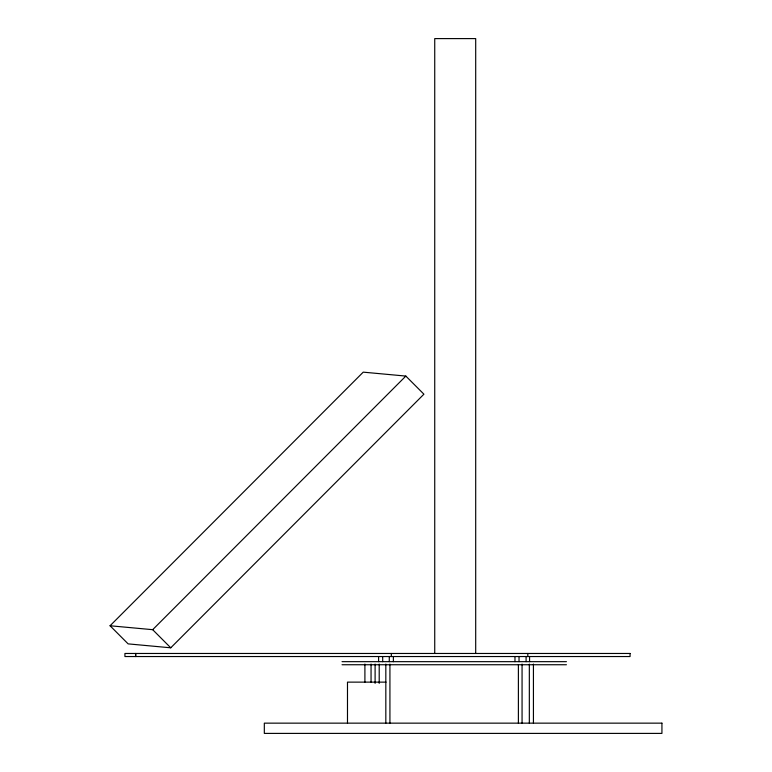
<?xml version="1.0" encoding="UTF-8"?>
<svg xmlns="http://www.w3.org/2000/svg" width="772" height="772" viewBox="0 0 772 772"><rect width="100%" height="100%" fill="white"/><g stroke="black" fill="none" stroke-linecap="round" stroke-linejoin="round"><path stroke-width="1.16" d="M110.068 625.764L363.226 372.152L405.84 376.08L423.915 394.193L170.757 647.804L128.133 643.877L110.068 625.764L152.682 629.682L170.757 647.804M152.682 629.682L405.84 376.08M342.035 661.662L566.426 661.662M342.035 664.74L566.426 664.74M386.068 682.13L347.487 682.13L347.487 723.123M533.433 664.074L533.433 723.152M529.563 656.538L529.563 661.662M529.331 664.074L529.331 723.152M527.826 653.469L527.826 656.538M526.089 656.538L526.089 661.662M522.065 664.074L522.065 723.152M519.035 656.538L519.035 661.662M518.388 664.74L518.388 723.152M514.972 656.538L514.972 661.662M475.697 653.469L475.697 38.6L434.732 38.6L434.732 653.469M393.382 656.538L393.382 661.662M391.327 653.469L391.327 656.538M389.928 664.074L389.928 723.152M389.281 656.538L389.281 661.662M385.826 664.074L385.826 723.152M382.69 656.538L382.69 661.662M379.206 664.074L379.206 683.365M378.598 656.538L378.598 661.662M375.105 664.074L375.105 683.365M371.052 664.045L371.052 682.13M364.905 664.045L364.905 682.13M135.718 653.469L135.718 656.538M135.592 653.469L135.592 656.538M630.068 653.469L124.929 653.469L124.929 656.538L630.068 656.538L630.068 653.469M661.932 723.152L264.323 723.152L264.323 733.4L661.932 733.4L661.932 723.152"/></g></svg>
